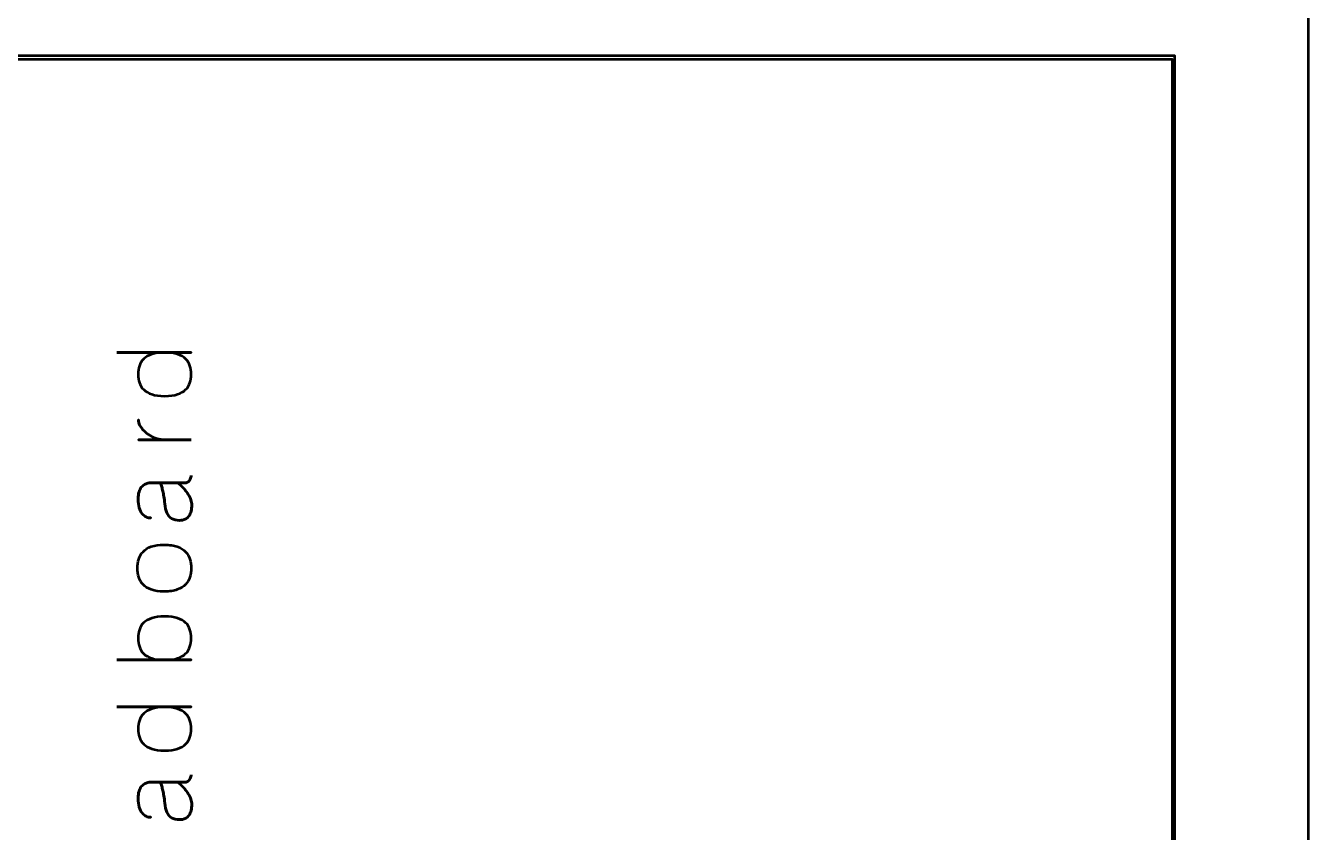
# Model space of a CAD drawing. Header units: centimetres. Extents: x -21 to 0, y -29.7 to 0.
# Drawn here: x -5.28 to 0, y -26.3 to -22.98 of the extents above; entities that cross this region are included whole.
import ezdxf

# ---------------------------------------------------------------- set-up
doc = ezdxf.new("R2010")
doc.units = ezdxf.units.CM
doc.header["$MEASUREMENT"] = 0
doc.layers.add('Layer 1', color=7, linetype='Continuous')

msp = doc.modelspace()

# ---------------------------------------------------------------- linework, layer by layer
at = {"layer": 'Layer 1', "color": 22, "lineweight": 53}
msp.add_open_spline([(-21.00002, -29.19996), (-21.00002, -29.19996), (-21.00002, -0.49992), (-21.00002, -0.49992), (-21.00002, -0.49992), (-21.00002, -0.22295), (-20.77693, 0.00004), (-20.49993, 0.00004), (-20.49993, 0.00004), (-20.49993, 0.00004), (-0.50008, 0.00004), (-0.50008, 0.00004), (-0.50008, 0.00004), (-0.22294, 0.00004), (0.00002, -0.22295), (0.00002, -0.49992), (0.00002, -0.49992), (0.00002, -0.49992), (0.00002, -29.19996), (0.00002, -29.19996), (0.00002, -29.19996), (0.00002, -29.47696), (-0.22294, -29.70005), (-0.50008, -29.70005), (-0.50008, -29.70005), (-0.50008, -29.70005), (-20.49993, -29.70005), (-20.49993, -29.70005), (-20.49993, -29.70005), (-20.77693, -29.70005), (-21.00002, -29.47696), (-21.00002, -29.19996)], degree=3, knots=[0, 0, 0, 0, 0.125, 0.125, 0.125, 0.125, 0.25, 0.25, 0.25, 0.25, 0.375, 0.375, 0.375, 0.375, 0.5, 0.5, 0.5, 0.5, 0.625, 0.625, 0.625, 0.625, 0.75, 0.75, 0.75, 0.75, 0.875, 0.875, 0.875, 0.875, 1, 1, 1, 1], dxfattribs=at)
at = {"layer": 'Layer 1', "color": 114, "lineweight": 53}
msp.add_open_spline([(-0.55013, -28.40002), (-0.55013, -28.40002), (-9.85003, -28.40002), (-9.85003, -28.40002), (-9.85003, -28.40002), (-10.12703, -28.40002), (-10.35013, -28.17693), (-10.35013, -27.89993), (-10.35013, -27.89993), (-10.35013, -27.89993), (-10.35013, -23.60007), (-10.35013, -23.60007), (-10.35013, -23.60007), (-10.35013, -23.32293), (-10.12703, -23.09997), (-9.85003, -23.09997), (-9.85003, -23.09997), (-9.85003, -23.09997), (-0.55013, -23.09997), (-0.55013, -23.09997), (-0.55013, -23.09997), (-0.54978, -24.86664), (-0.54978, -26.63334), (-0.55013, -28.40002)], degree=3, knots=[0, 0, 0, 0, 0.1666667, 0.1666667, 0.1666667, 0.1666667, 0.3333333, 0.3333333, 0.3333333, 0.3333333, 0.5, 0.5, 0.5, 0.5, 0.6666667, 0.6666667, 0.6666667, 0.6666667, 0.8333333, 0.8333333, 0.8333333, 0.8333333, 1, 1, 1, 1], dxfattribs=at)
at = {"layer": 'Layer 1', "color": 30, "lineweight": 53}
for points, knots in [([(-8.94108, -28.38513), (-8.94108, -28.38513), (-8.94108, -23.11485), (-8.94108, -23.11485), (-8.94108, -23.11485), (-8.94108, -23.11485), (-0.55908, -23.11485), (-0.55908, -23.11485), (-0.55908, -23.11485), (-0.55908, -23.11485), (-0.55908, -28.38513), (-0.55908, -28.38513), (-0.55908, -28.38513), (-0.55908, -28.38513), (-8.94108, -28.38513), (-8.94108, -28.38513)], [0, 0, 0, 0, 0.25, 0.25, 0.25, 0.25, 0.5, 0.5, 0.5, 0.5, 0.75, 0.75, 0.75, 0.75, 1, 1, 1, 1]), ([(-4.90424, -24.32147), (-4.90424, -24.32147), (-4.59817, -24.32147), (-4.59817, -24.32147), (-4.59817, -24.32147), (-4.59817, -24.32147), (-4.90424, -24.32147), (-4.90424, -24.32147)], [0, 0, 0, 0, 0.5, 0.5, 0.5, 0.5, 1, 1, 1, 1]), ([(-4.81661, -24.41164), (-4.81668, -24.39929), (-4.81499, -24.38772), (-4.81146, -24.37692), (-4.81146, -24.37692), (-4.80793, -24.36613), (-4.802, -24.3566), (-4.79375, -24.34835), (-4.79375, -24.34835), (-4.78549, -24.34009), (-4.77428, -24.33367), (-4.76016, -24.32902), (-4.76016, -24.32902), (-4.74605, -24.32436), (-4.72849, -24.32196), (-4.70739, -24.32189), (-4.70739, -24.32189), (-4.68629, -24.32196), (-4.66873, -24.32436), (-4.65461, -24.32902), (-4.65461, -24.32902), (-4.6405, -24.33367), (-4.62928, -24.34009), (-4.62103, -24.34835), (-4.62103, -24.34835), (-4.61277, -24.3566), (-4.60685, -24.36613), (-4.60332, -24.37692), (-4.60332, -24.37692), (-4.59979, -24.38772), (-4.5981, -24.39929), (-4.59817, -24.41164), (-4.59817, -24.41164), (-4.5981, -24.42398), (-4.59979, -24.43556), (-4.60332, -24.44628), (-4.60332, -24.44628), (-4.60685, -24.45708), (-4.61277, -24.46653), (-4.62103, -24.47471), (-4.62103, -24.47471), (-4.62928, -24.4829), (-4.6405, -24.48932), (-4.65461, -24.4939), (-4.65461, -24.4939), (-4.66873, -24.49856), (-4.68629, -24.50089), (-4.70739, -24.50096), (-4.70739, -24.50096), (-4.72849, -24.50089), (-4.74605, -24.49856), (-4.76016, -24.4939), (-4.76016, -24.4939), (-4.77428, -24.48932), (-4.78549, -24.4829), (-4.79375, -24.47471), (-4.79375, -24.47471), (-4.802, -24.46653), (-4.80793, -24.45708), (-4.81146, -24.44628), (-4.81146, -24.44628), (-4.81499, -24.43556), (-4.81668, -24.42398), (-4.81661, -24.41164)], [0, 0, 0, 0, 0.0625, 0.0625, 0.0625, 0.0625, 0.125, 0.125, 0.125, 0.125, 0.1875, 0.1875, 0.1875, 0.1875, 0.25, 0.25, 0.25, 0.25, 0.3125, 0.3125, 0.3125, 0.3125, 0.375, 0.375, 0.375, 0.375, 0.4375, 0.4375, 0.4375, 0.4375, 0.5, 0.5, 0.5, 0.5, 0.5625, 0.5625, 0.5625, 0.5625, 0.625, 0.625, 0.625, 0.625, 0.6875, 0.6875, 0.6875, 0.6875, 0.75, 0.75, 0.75, 0.75, 0.8125, 0.8125, 0.8125, 0.8125, 0.875, 0.875, 0.875, 0.875, 0.9375, 0.9375, 0.9375, 0.9375, 1, 1, 1, 1]), ([(-4.81661, -24.41164), (-4.81668, -24.39929), (-4.81499, -24.38772), (-4.81146, -24.37692), (-4.81146, -24.37692), (-4.80793, -24.36613), (-4.802, -24.3566), (-4.79375, -24.34835), (-4.79375, -24.34835), (-4.78549, -24.34009), (-4.77428, -24.33367), (-4.76016, -24.32902), (-4.76016, -24.32902), (-4.74605, -24.32436), (-4.72849, -24.32196), (-4.70739, -24.32189), (-4.70739, -24.32189), (-4.68629, -24.32196), (-4.66873, -24.32436), (-4.65461, -24.32902), (-4.65461, -24.32902), (-4.6405, -24.33367), (-4.62928, -24.34009), (-4.62103, -24.34835), (-4.62103, -24.34835), (-4.61277, -24.3566), (-4.60685, -24.36613), (-4.60332, -24.37692), (-4.60332, -24.37692), (-4.59979, -24.38772), (-4.5981, -24.39929), (-4.59817, -24.41164), (-4.59817, -24.41164), (-4.5981, -24.42398), (-4.59979, -24.43556), (-4.60332, -24.44628), (-4.60332, -24.44628), (-4.60685, -24.45708), (-4.61277, -24.46653), (-4.62103, -24.47471), (-4.62103, -24.47471), (-4.62928, -24.4829), (-4.6405, -24.48932), (-4.65461, -24.4939), (-4.65461, -24.4939), (-4.66873, -24.49856), (-4.68629, -24.50089), (-4.70739, -24.50096), (-4.70739, -24.50096), (-4.72849, -24.50089), (-4.74605, -24.49856), (-4.76016, -24.4939), (-4.76016, -24.4939), (-4.77428, -24.48932), (-4.78549, -24.4829), (-4.79375, -24.47471), (-4.79375, -24.47471), (-4.802, -24.46653), (-4.80793, -24.45708), (-4.81146, -24.44628), (-4.81146, -24.44628), (-4.81499, -24.43556), (-4.81668, -24.42398), (-4.81661, -24.41164)], [0, 0, 0, 0, 0.0625, 0.0625, 0.0625, 0.0625, 0.125, 0.125, 0.125, 0.125, 0.1875, 0.1875, 0.1875, 0.1875, 0.25, 0.25, 0.25, 0.25, 0.3125, 0.3125, 0.3125, 0.3125, 0.375, 0.375, 0.375, 0.375, 0.4375, 0.4375, 0.4375, 0.4375, 0.5, 0.5, 0.5, 0.5, 0.5625, 0.5625, 0.5625, 0.5625, 0.625, 0.625, 0.625, 0.625, 0.6875, 0.6875, 0.6875, 0.6875, 0.75, 0.75, 0.75, 0.75, 0.8125, 0.8125, 0.8125, 0.8125, 0.875, 0.875, 0.875, 0.875, 0.9375, 0.9375, 0.9375, 0.9375, 1, 1, 1, 1]), ([(-4.70908, -24.6813), (-4.71889, -24.68151), (-4.72884, -24.68003), (-4.73886, -24.67693), (-4.73886, -24.67693), (-4.74888, -24.67382), (-4.75847, -24.66952), (-4.76764, -24.66401), (-4.76764, -24.66401), (-4.77682, -24.65844), (-4.78493, -24.65209), (-4.79213, -24.64489), (-4.79213, -24.64489), (-4.79932, -24.63777), (-4.80497, -24.63015), (-4.80913, -24.62218), (-4.80913, -24.62218), (-4.81329, -24.6142), (-4.81534, -24.6063), (-4.81534, -24.59833), (-4.81534, -24.59833), (-4.81534, -24.6063), (-4.81329, -24.6142), (-4.80913, -24.62218), (-4.80913, -24.62218), (-4.80497, -24.63015), (-4.79932, -24.63777), (-4.79213, -24.64489), (-4.79213, -24.64489), (-4.78493, -24.65209), (-4.77682, -24.65844), (-4.76764, -24.66401), (-4.76764, -24.66401), (-4.75847, -24.66952), (-4.74888, -24.67382), (-4.73886, -24.67693), (-4.73886, -24.67693), (-4.72884, -24.68003), (-4.71889, -24.68151), (-4.70908, -24.6813)], [0, 0, 0, 0, 0.1, 0.1, 0.1, 0.1, 0.2, 0.2, 0.2, 0.2, 0.3, 0.3, 0.3, 0.3, 0.4, 0.4, 0.4, 0.4, 0.5, 0.5, 0.5, 0.5, 0.6, 0.6, 0.6, 0.6, 0.7, 0.7, 0.7, 0.7, 0.8, 0.8, 0.8, 0.8, 0.9, 0.9, 0.9, 0.9, 1, 1, 1, 1]), ([(-4.59817, -24.6813), (-4.59817, -24.6813), (-4.81534, -24.6813), (-4.81534, -24.6813), (-4.81534, -24.6813), (-4.81534, -24.6813), (-4.59817, -24.6813), (-4.59817, -24.6813)], [0, 0, 0, 0, 0.5, 0.5, 0.5, 0.5, 1, 1, 1, 1]), ([(-4.59817, -24.82862), (-4.59817, -24.82869), (-4.59831, -24.82975), (-4.59859, -24.83173), (-4.59859, -24.83173), (-4.59888, -24.83377), (-4.59958, -24.83624), (-4.60057, -24.83921), (-4.60057, -24.83921), (-4.60156, -24.84217), (-4.60304, -24.84513), (-4.60501, -24.84809), (-4.60501, -24.84809), (-4.60706, -24.85106), (-4.60974, -24.85353), (-4.61306, -24.85557), (-4.61306, -24.85557), (-4.61644, -24.85755), (-4.62061, -24.85861), (-4.62569, -24.85868), (-4.62569, -24.85868), (-4.62569, -24.85868), (-4.76496, -24.85868), (-4.76496, -24.85868), (-4.76496, -24.85868), (-4.76856, -24.85861), (-4.77265, -24.8591), (-4.77717, -24.86009), (-4.77717, -24.86009), (-4.78168, -24.86101), (-4.7862, -24.86284), (-4.79086, -24.86545), (-4.79086, -24.86545), (-4.79544, -24.86806), (-4.79968, -24.87187), (-4.80356, -24.87681), (-4.80356, -24.87681), (-4.80744, -24.88168), (-4.81054, -24.8881), (-4.81294, -24.89593), (-4.81294, -24.89593), (-4.81534, -24.90376), (-4.81654, -24.91336), (-4.81661, -24.92472), (-4.81661, -24.92472), (-4.81654, -24.93897), (-4.81506, -24.95111), (-4.81216, -24.96105), (-4.81216, -24.96105), (-4.80927, -24.97107), (-4.80532, -24.97912), (-4.80038, -24.98532), (-4.80038, -24.98532), (-4.79537, -24.99146), (-4.7898, -24.99598), (-4.78359, -24.9988), (-4.78359, -24.9988), (-4.77731, -25.00169), (-4.77082, -25.0031), (-4.76412, -25.00303), (-4.76412, -25.00303), (-4.77082, -25.0031), (-4.77731, -25.00169), (-4.78359, -24.9988), (-4.78359, -24.9988), (-4.7898, -24.99598), (-4.79537, -24.99146), (-4.80038, -24.98532), (-4.80038, -24.98532), (-4.80532, -24.97912), (-4.80927, -24.97107), (-4.81216, -24.96105), (-4.81216, -24.96105), (-4.81506, -24.95111), (-4.81654, -24.93897), (-4.81661, -24.92472), (-4.81661, -24.92472), (-4.81654, -24.91336), (-4.81534, -24.90376), (-4.81294, -24.89593), (-4.81294, -24.89593), (-4.81054, -24.8881), (-4.80744, -24.88168), (-4.80356, -24.87681), (-4.80356, -24.87681), (-4.79968, -24.87187), (-4.79544, -24.86806), (-4.79086, -24.86545), (-4.79086, -24.86545), (-4.7862, -24.86284), (-4.78168, -24.86101), (-4.77717, -24.86009), (-4.77717, -24.86009), (-4.77265, -24.8591), (-4.76856, -24.85861), (-4.76496, -24.85868), (-4.76496, -24.85868), (-4.76496, -24.85868), (-4.62569, -24.85868), (-4.62569, -24.85868), (-4.62569, -24.85868), (-4.62061, -24.85861), (-4.61644, -24.85755), (-4.61306, -24.85557), (-4.61306, -24.85557), (-4.60974, -24.85353), (-4.60706, -24.85106), (-4.60501, -24.84809), (-4.60501, -24.84809), (-4.60304, -24.84513), (-4.60156, -24.84217), (-4.60057, -24.83921), (-4.60057, -24.83921), (-4.59958, -24.83624), (-4.59888, -24.83377), (-4.59859, -24.83173), (-4.59859, -24.83173), (-4.59831, -24.82975), (-4.59817, -24.82869), (-4.59817, -24.82862)], [0, 0, 0, 0, 0.0333333, 0.0333333, 0.0333333, 0.0333333, 0.0666667, 0.0666667, 0.0666667, 0.0666667, 0.1, 0.1, 0.1, 0.1, 0.1333333, 0.1333333, 0.1333333, 0.1333333, 0.1666667, 0.1666667, 0.1666667, 0.1666667, 0.2, 0.2, 0.2, 0.2, 0.2333333, 0.2333333, 0.2333333, 0.2333333, 0.2666667, 0.2666667, 0.2666667, 0.2666667, 0.3, 0.3, 0.3, 0.3, 0.3333333, 0.3333333, 0.3333333, 0.3333333, 0.3666667, 0.3666667, 0.3666667, 0.3666667, 0.4, 0.4, 0.4, 0.4, 0.4333333, 0.4333333, 0.4333333, 0.4333333, 0.4666667, 0.4666667, 0.4666667, 0.4666667, 0.5, 0.5, 0.5, 0.5, 0.5333333, 0.5333333, 0.5333333, 0.5333333, 0.5666667, 0.5666667, 0.5666667, 0.5666667, 0.6, 0.6, 0.6, 0.6, 0.6333333, 0.6333333, 0.6333333, 0.6333333, 0.6666667, 0.6666667, 0.6666667, 0.6666667, 0.7, 0.7, 0.7, 0.7, 0.7333333, 0.7333333, 0.7333333, 0.7333333, 0.7666667, 0.7666667, 0.7666667, 0.7666667, 0.8, 0.8, 0.8, 0.8, 0.8333333, 0.8333333, 0.8333333, 0.8333333, 0.8666667, 0.8666667, 0.8666667, 0.8666667, 0.9, 0.9, 0.9, 0.9, 0.9333333, 0.9333333, 0.9333333, 0.9333333, 0.9666667, 0.9666667, 0.9666667, 0.9666667, 1, 1, 1, 1]), ([(-4.65363, -24.85868), (-4.64989, -24.86129), (-4.64551, -24.86496), (-4.6405, -24.86968), (-4.6405, -24.86968), (-4.63542, -24.87441), (-4.63027, -24.87992), (-4.62498, -24.88619), (-4.62498, -24.88619), (-4.61969, -24.89247), (-4.61475, -24.89918), (-4.61023, -24.9063), (-4.61023, -24.9063), (-4.60572, -24.91343), (-4.60212, -24.9207), (-4.59944, -24.9281), (-4.59944, -24.9281), (-4.59676, -24.93551), (-4.59549, -24.94271), (-4.59563, -24.94969), (-4.59563, -24.94969), (-4.59591, -24.95851), (-4.5969, -24.96677), (-4.59866, -24.97439), (-4.59866, -24.97439), (-4.6005, -24.98201), (-4.60325, -24.98864), (-4.60713, -24.99443), (-4.60713, -24.99443), (-4.61094, -25.00014), (-4.61609, -25.00466), (-4.62258, -25.00783), (-4.62258, -25.00783), (-4.62907, -25.01108), (-4.63719, -25.0127), (-4.64685, -25.01277), (-4.64685, -25.01277), (-4.65991, -25.01277), (-4.67063, -25.01016), (-4.67903, -25.00494), (-4.67903, -25.00494), (-4.68735, -24.99979), (-4.69377, -24.9921), (-4.69822, -24.98194), (-4.69822, -24.98194), (-4.70273, -24.97171), (-4.70563, -24.95915), (-4.70697, -24.94419), (-4.70697, -24.94419), (-4.70802, -24.93311), (-4.70922, -24.92345), (-4.71056, -24.91505), (-4.71056, -24.91505), (-4.7119, -24.90666), (-4.71332, -24.89925), (-4.7148, -24.89269), (-4.7148, -24.89269), (-4.71628, -24.88619), (-4.71783, -24.8802), (-4.71931, -24.87469), (-4.71931, -24.87469), (-4.72087, -24.86926), (-4.72242, -24.8639), (-4.7239, -24.85868), (-4.7239, -24.85868), (-4.72242, -24.8639), (-4.72087, -24.86926), (-4.71931, -24.87469), (-4.71931, -24.87469), (-4.71783, -24.8802), (-4.71628, -24.88619), (-4.7148, -24.89269), (-4.7148, -24.89269), (-4.71332, -24.89925), (-4.7119, -24.90666), (-4.71056, -24.91505), (-4.71056, -24.91505), (-4.70922, -24.92345), (-4.70802, -24.93311), (-4.70697, -24.94419), (-4.70697, -24.94419), (-4.70563, -24.95915), (-4.70273, -24.97171), (-4.69822, -24.98194), (-4.69822, -24.98194), (-4.69377, -24.9921), (-4.68735, -24.99979), (-4.67903, -25.00494), (-4.67903, -25.00494), (-4.67063, -25.01016), (-4.65991, -25.01277), (-4.64685, -25.01277), (-4.64685, -25.01277), (-4.63719, -25.0127), (-4.62907, -25.01108), (-4.62258, -25.00783), (-4.62258, -25.00783), (-4.61609, -25.00466), (-4.61094, -25.00014), (-4.60713, -24.99443), (-4.60713, -24.99443), (-4.60325, -24.98864), (-4.6005, -24.98201), (-4.59866, -24.97439), (-4.59866, -24.97439), (-4.5969, -24.96677), (-4.59591, -24.95851), (-4.59563, -24.94969), (-4.59563, -24.94969), (-4.59549, -24.94271), (-4.59676, -24.93551), (-4.59944, -24.9281), (-4.59944, -24.9281), (-4.60212, -24.9207), (-4.60572, -24.91343), (-4.61023, -24.9063), (-4.61023, -24.9063), (-4.61475, -24.89918), (-4.61969, -24.89247), (-4.62498, -24.88619), (-4.62498, -24.88619), (-4.63027, -24.87992), (-4.63542, -24.87441), (-4.6405, -24.86968), (-4.6405, -24.86968), (-4.64551, -24.86496), (-4.64989, -24.86129), (-4.65363, -24.85868)], [0, 0, 0, 0, 0.03125, 0.03125, 0.03125, 0.03125, 0.0625, 0.0625, 0.0625, 0.0625, 0.09375, 0.09375, 0.09375, 0.09375, 0.125, 0.125, 0.125, 0.125, 0.15625, 0.15625, 0.15625, 0.15625, 0.1875, 0.1875, 0.1875, 0.1875, 0.21875, 0.21875, 0.21875, 0.21875, 0.25, 0.25, 0.25, 0.25, 0.28125, 0.28125, 0.28125, 0.28125, 0.3125, 0.3125, 0.3125, 0.3125, 0.34375, 0.34375, 0.34375, 0.34375, 0.375, 0.375, 0.375, 0.375, 0.40625, 0.40625, 0.40625, 0.40625, 0.4375, 0.4375, 0.4375, 0.4375, 0.46875, 0.46875, 0.46875, 0.46875, 0.5, 0.5, 0.5, 0.5, 0.53125, 0.53125, 0.53125, 0.53125, 0.5625, 0.5625, 0.5625, 0.5625, 0.59375, 0.59375, 0.59375, 0.59375, 0.625, 0.625, 0.625, 0.625, 0.65625, 0.65625, 0.65625, 0.65625, 0.6875, 0.6875, 0.6875, 0.6875, 0.71875, 0.71875, 0.71875, 0.71875, 0.75, 0.75, 0.75, 0.75, 0.78125, 0.78125, 0.78125, 0.78125, 0.8125, 0.8125, 0.8125, 0.8125, 0.84375, 0.84375, 0.84375, 0.84375, 0.875, 0.875, 0.875, 0.875, 0.90625, 0.90625, 0.90625, 0.90625, 0.9375, 0.9375, 0.9375, 0.9375, 0.96875, 0.96875, 0.96875, 0.96875, 1, 1, 1, 1]), ([(-4.59817, -25.20961), (-4.5981, -25.19628), (-4.59979, -25.18386), (-4.60339, -25.17229), (-4.60339, -25.17229), (-4.60699, -25.16072), (-4.61299, -25.15049), (-4.62138, -25.14174), (-4.62138, -25.14174), (-4.62978, -25.13292), (-4.64114, -25.12608), (-4.65553, -25.12107), (-4.65553, -25.12107), (-4.66985, -25.11613), (-4.6877, -25.11359), (-4.70908, -25.11352), (-4.70908, -25.11352), (-4.73039, -25.11359), (-4.74817, -25.11613), (-4.76242, -25.12107), (-4.76242, -25.12107), (-4.77667, -25.12608), (-4.78803, -25.13292), (-4.79636, -25.14174), (-4.79636, -25.14174), (-4.80476, -25.15049), (-4.81075, -25.16072), (-4.81435, -25.17229), (-4.81435, -25.17229), (-4.81795, -25.18386), (-4.81964, -25.19628), (-4.81957, -25.20961), (-4.81957, -25.20961), (-4.81964, -25.22281), (-4.81795, -25.23523), (-4.81435, -25.2468), (-4.81435, -25.2468), (-4.81075, -25.25837), (-4.80476, -25.26853), (-4.79636, -25.27735), (-4.79636, -25.27735), (-4.78803, -25.28617), (-4.77667, -25.29308), (-4.76242, -25.29809), (-4.76242, -25.29809), (-4.74817, -25.3031), (-4.73039, -25.30564), (-4.70908, -25.30571), (-4.70908, -25.30571), (-4.6877, -25.30564), (-4.66985, -25.3031), (-4.65553, -25.29809), (-4.65553, -25.29809), (-4.64114, -25.29308), (-4.62978, -25.28617), (-4.62138, -25.27735), (-4.62138, -25.27735), (-4.61299, -25.26853), (-4.60699, -25.25837), (-4.60339, -25.2468), (-4.60339, -25.2468), (-4.59979, -25.23523), (-4.5981, -25.22281), (-4.59817, -25.20961)], [0, 0, 0, 0, 0.0625, 0.0625, 0.0625, 0.0625, 0.125, 0.125, 0.125, 0.125, 0.1875, 0.1875, 0.1875, 0.1875, 0.25, 0.25, 0.25, 0.25, 0.3125, 0.3125, 0.3125, 0.3125, 0.375, 0.375, 0.375, 0.375, 0.4375, 0.4375, 0.4375, 0.4375, 0.5, 0.5, 0.5, 0.5, 0.5625, 0.5625, 0.5625, 0.5625, 0.625, 0.625, 0.625, 0.625, 0.6875, 0.6875, 0.6875, 0.6875, 0.75, 0.75, 0.75, 0.75, 0.8125, 0.8125, 0.8125, 0.8125, 0.875, 0.875, 0.875, 0.875, 0.9375, 0.9375, 0.9375, 0.9375, 1, 1, 1, 1]), ([(-4.59817, -25.20961), (-4.5981, -25.19628), (-4.59979, -25.18386), (-4.60339, -25.17229), (-4.60339, -25.17229), (-4.60699, -25.16072), (-4.61299, -25.15049), (-4.62138, -25.14174), (-4.62138, -25.14174), (-4.62978, -25.13292), (-4.64114, -25.12608), (-4.65553, -25.12107), (-4.65553, -25.12107), (-4.66985, -25.11613), (-4.6877, -25.11359), (-4.70908, -25.11352), (-4.70908, -25.11352), (-4.73039, -25.11359), (-4.74817, -25.11613), (-4.76242, -25.12107), (-4.76242, -25.12107), (-4.77667, -25.12608), (-4.78803, -25.13292), (-4.79636, -25.14174), (-4.79636, -25.14174), (-4.80476, -25.15049), (-4.81075, -25.16072), (-4.81435, -25.17229), (-4.81435, -25.17229), (-4.81795, -25.18386), (-4.81964, -25.19628), (-4.81957, -25.20961), (-4.81957, -25.20961), (-4.81964, -25.22281), (-4.81795, -25.23523), (-4.81435, -25.2468), (-4.81435, -25.2468), (-4.81075, -25.25837), (-4.80476, -25.26853), (-4.79636, -25.27735), (-4.79636, -25.27735), (-4.78803, -25.28617), (-4.77667, -25.29308), (-4.76242, -25.29809), (-4.76242, -25.29809), (-4.74817, -25.3031), (-4.73039, -25.30564), (-4.70908, -25.30571), (-4.70908, -25.30571), (-4.6877, -25.30564), (-4.66985, -25.3031), (-4.65553, -25.29809), (-4.65553, -25.29809), (-4.64114, -25.29308), (-4.62978, -25.28617), (-4.62138, -25.27735), (-4.62138, -25.27735), (-4.61299, -25.26853), (-4.60699, -25.25837), (-4.60339, -25.2468), (-4.60339, -25.2468), (-4.59979, -25.23523), (-4.5981, -25.22281), (-4.59817, -25.20961)], [0, 0, 0, 0, 0.0625, 0.0625, 0.0625, 0.0625, 0.125, 0.125, 0.125, 0.125, 0.1875, 0.1875, 0.1875, 0.1875, 0.25, 0.25, 0.25, 0.25, 0.3125, 0.3125, 0.3125, 0.3125, 0.375, 0.375, 0.375, 0.375, 0.4375, 0.4375, 0.4375, 0.4375, 0.5, 0.5, 0.5, 0.5, 0.5625, 0.5625, 0.5625, 0.5625, 0.625, 0.625, 0.625, 0.625, 0.6875, 0.6875, 0.6875, 0.6875, 0.75, 0.75, 0.75, 0.75, 0.8125, 0.8125, 0.8125, 0.8125, 0.875, 0.875, 0.875, 0.875, 0.9375, 0.9375, 0.9375, 0.9375, 1, 1, 1, 1]), ([(-4.81661, -25.4979), (-4.81668, -25.48542), (-4.81499, -25.47377), (-4.81153, -25.46298), (-4.81153, -25.46298), (-4.808, -25.45219), (-4.80214, -25.44266), (-4.79389, -25.43448), (-4.79389, -25.43448), (-4.78563, -25.42622), (-4.77449, -25.41987), (-4.76038, -25.41521), (-4.76038, -25.41521), (-4.74619, -25.41056), (-4.72856, -25.40823), (-4.70739, -25.40816), (-4.70739, -25.40816), (-4.68629, -25.40823), (-4.66873, -25.41056), (-4.65461, -25.41521), (-4.65461, -25.41521), (-4.6405, -25.41987), (-4.62928, -25.42622), (-4.62103, -25.43448), (-4.62103, -25.43448), (-4.61277, -25.44266), (-4.60685, -25.45219), (-4.60332, -25.46298), (-4.60332, -25.46298), (-4.59979, -25.47377), (-4.5981, -25.48542), (-4.59817, -25.4979), (-4.59817, -25.4979), (-4.5981, -25.51039), (-4.59979, -25.52203), (-4.60332, -25.53283), (-4.60332, -25.53283), (-4.60685, -25.54362), (-4.61277, -25.55315), (-4.62103, -25.56133), (-4.62103, -25.56133), (-4.62928, -25.56959), (-4.6405, -25.57594), (-4.65461, -25.5806), (-4.65461, -25.5806), (-4.66873, -25.58525), (-4.68629, -25.58758), (-4.70739, -25.58765), (-4.70739, -25.58765), (-4.72856, -25.58758), (-4.74619, -25.58525), (-4.76038, -25.5806), (-4.76038, -25.5806), (-4.77449, -25.57594), (-4.78563, -25.56959), (-4.79389, -25.56133), (-4.79389, -25.56133), (-4.80214, -25.55315), (-4.808, -25.54362), (-4.81153, -25.53283), (-4.81153, -25.53283), (-4.81499, -25.52203), (-4.81668, -25.51039), (-4.81661, -25.4979)], [0, 0, 0, 0, 0.0625, 0.0625, 0.0625, 0.0625, 0.125, 0.125, 0.125, 0.125, 0.1875, 0.1875, 0.1875, 0.1875, 0.25, 0.25, 0.25, 0.25, 0.3125, 0.3125, 0.3125, 0.3125, 0.375, 0.375, 0.375, 0.375, 0.4375, 0.4375, 0.4375, 0.4375, 0.5, 0.5, 0.5, 0.5, 0.5625, 0.5625, 0.5625, 0.5625, 0.625, 0.625, 0.625, 0.625, 0.6875, 0.6875, 0.6875, 0.6875, 0.75, 0.75, 0.75, 0.75, 0.8125, 0.8125, 0.8125, 0.8125, 0.875, 0.875, 0.875, 0.875, 0.9375, 0.9375, 0.9375, 0.9375, 1, 1, 1, 1]), ([(-4.81661, -25.4979), (-4.81668, -25.48542), (-4.81499, -25.47377), (-4.81153, -25.46298), (-4.81153, -25.46298), (-4.808, -25.45219), (-4.80214, -25.44266), (-4.79389, -25.43448), (-4.79389, -25.43448), (-4.78563, -25.42622), (-4.77449, -25.41987), (-4.76038, -25.41521), (-4.76038, -25.41521), (-4.74619, -25.41056), (-4.72856, -25.40823), (-4.70739, -25.40816), (-4.70739, -25.40816), (-4.68629, -25.40823), (-4.66873, -25.41056), (-4.65461, -25.41521), (-4.65461, -25.41521), (-4.6405, -25.41987), (-4.62928, -25.42622), (-4.62103, -25.43448), (-4.62103, -25.43448), (-4.61277, -25.44266), (-4.60685, -25.45219), (-4.60332, -25.46298), (-4.60332, -25.46298), (-4.59979, -25.47377), (-4.5981, -25.48542), (-4.59817, -25.4979), (-4.59817, -25.4979), (-4.5981, -25.51039), (-4.59979, -25.52203), (-4.60332, -25.53283), (-4.60332, -25.53283), (-4.60685, -25.54362), (-4.61277, -25.55315), (-4.62103, -25.56133), (-4.62103, -25.56133), (-4.62928, -25.56959), (-4.6405, -25.57594), (-4.65461, -25.5806), (-4.65461, -25.5806), (-4.66873, -25.58525), (-4.68629, -25.58758), (-4.70739, -25.58765), (-4.70739, -25.58765), (-4.72856, -25.58758), (-4.74619, -25.58525), (-4.76038, -25.5806), (-4.76038, -25.5806), (-4.77449, -25.57594), (-4.78563, -25.56959), (-4.79389, -25.56133), (-4.79389, -25.56133), (-4.80214, -25.55315), (-4.808, -25.54362), (-4.81153, -25.53283), (-4.81153, -25.53283), (-4.81499, -25.52203), (-4.81668, -25.51039), (-4.81661, -25.4979)], [0, 0, 0, 0, 0.0625, 0.0625, 0.0625, 0.0625, 0.125, 0.125, 0.125, 0.125, 0.1875, 0.1875, 0.1875, 0.1875, 0.25, 0.25, 0.25, 0.25, 0.3125, 0.3125, 0.3125, 0.3125, 0.375, 0.375, 0.375, 0.375, 0.4375, 0.4375, 0.4375, 0.4375, 0.5, 0.5, 0.5, 0.5, 0.5625, 0.5625, 0.5625, 0.5625, 0.625, 0.625, 0.625, 0.625, 0.6875, 0.6875, 0.6875, 0.6875, 0.75, 0.75, 0.75, 0.75, 0.8125, 0.8125, 0.8125, 0.8125, 0.875, 0.875, 0.875, 0.875, 0.9375, 0.9375, 0.9375, 0.9375, 1, 1, 1, 1]), ([(-4.90466, -25.58765), (-4.90466, -25.58765), (-4.59817, -25.58765), (-4.59817, -25.58765), (-4.59817, -25.58765), (-4.59817, -25.58765), (-4.90466, -25.58765), (-4.90466, -25.58765)], [0, 0, 0, 0, 0.5, 0.5, 0.5, 0.5, 1, 1, 1, 1]), ([(-4.90424, -25.78111), (-4.90424, -25.78111), (-4.59817, -25.78111), (-4.59817, -25.78111), (-4.59817, -25.78111), (-4.59817, -25.78111), (-4.90424, -25.78111), (-4.90424, -25.78111)], [0, 0, 0, 0, 0.5, 0.5, 0.5, 0.5, 1, 1, 1, 1]), ([(-4.81661, -25.87128), (-4.81668, -25.85893), (-4.81499, -25.84736), (-4.81146, -25.83656), (-4.81146, -25.83656), (-4.80793, -25.82577), (-4.802, -25.81624), (-4.79375, -25.80799), (-4.79375, -25.80799), (-4.78549, -25.79973), (-4.77428, -25.79331), (-4.76016, -25.78866), (-4.76016, -25.78866), (-4.74605, -25.784), (-4.72849, -25.7816), (-4.70739, -25.78153), (-4.70739, -25.78153), (-4.68629, -25.7816), (-4.66873, -25.784), (-4.65461, -25.78866), (-4.65461, -25.78866), (-4.6405, -25.79331), (-4.62928, -25.79973), (-4.62103, -25.80799), (-4.62103, -25.80799), (-4.61277, -25.81624), (-4.60685, -25.82577), (-4.60332, -25.83656), (-4.60332, -25.83656), (-4.59979, -25.84736), (-4.5981, -25.85893), (-4.59817, -25.87128), (-4.59817, -25.87128), (-4.5981, -25.88362), (-4.59979, -25.8952), (-4.60332, -25.90592), (-4.60332, -25.90592), (-4.60685, -25.91672), (-4.61277, -25.92617), (-4.62103, -25.93435), (-4.62103, -25.93435), (-4.62928, -25.94254), (-4.6405, -25.94896), (-4.65461, -25.95354), (-4.65461, -25.95354), (-4.66873, -25.9582), (-4.68629, -25.96053), (-4.70739, -25.9606), (-4.70739, -25.9606), (-4.72849, -25.96053), (-4.74605, -25.9582), (-4.76016, -25.95354), (-4.76016, -25.95354), (-4.77428, -25.94896), (-4.78549, -25.94254), (-4.79375, -25.93435), (-4.79375, -25.93435), (-4.802, -25.92617), (-4.80793, -25.91672), (-4.81146, -25.90592), (-4.81146, -25.90592), (-4.81499, -25.8952), (-4.81668, -25.88362), (-4.81661, -25.87128)], [0, 0, 0, 0, 0.0625, 0.0625, 0.0625, 0.0625, 0.125, 0.125, 0.125, 0.125, 0.1875, 0.1875, 0.1875, 0.1875, 0.25, 0.25, 0.25, 0.25, 0.3125, 0.3125, 0.3125, 0.3125, 0.375, 0.375, 0.375, 0.375, 0.4375, 0.4375, 0.4375, 0.4375, 0.5, 0.5, 0.5, 0.5, 0.5625, 0.5625, 0.5625, 0.5625, 0.625, 0.625, 0.625, 0.625, 0.6875, 0.6875, 0.6875, 0.6875, 0.75, 0.75, 0.75, 0.75, 0.8125, 0.8125, 0.8125, 0.8125, 0.875, 0.875, 0.875, 0.875, 0.9375, 0.9375, 0.9375, 0.9375, 1, 1, 1, 1]), ([(-4.81661, -25.87128), (-4.81668, -25.85893), (-4.81499, -25.84736), (-4.81146, -25.83656), (-4.81146, -25.83656), (-4.80793, -25.82577), (-4.802, -25.81624), (-4.79375, -25.80799), (-4.79375, -25.80799), (-4.78549, -25.79973), (-4.77428, -25.79331), (-4.76016, -25.78866), (-4.76016, -25.78866), (-4.74605, -25.784), (-4.72849, -25.7816), (-4.70739, -25.78153), (-4.70739, -25.78153), (-4.68629, -25.7816), (-4.66873, -25.784), (-4.65461, -25.78866), (-4.65461, -25.78866), (-4.6405, -25.79331), (-4.62928, -25.79973), (-4.62103, -25.80799), (-4.62103, -25.80799), (-4.61277, -25.81624), (-4.60685, -25.82577), (-4.60332, -25.83656), (-4.60332, -25.83656), (-4.59979, -25.84736), (-4.5981, -25.85893), (-4.59817, -25.87128), (-4.59817, -25.87128), (-4.5981, -25.88362), (-4.59979, -25.8952), (-4.60332, -25.90592), (-4.60332, -25.90592), (-4.60685, -25.91672), (-4.61277, -25.92617), (-4.62103, -25.93435), (-4.62103, -25.93435), (-4.62928, -25.94254), (-4.6405, -25.94896), (-4.65461, -25.95354), (-4.65461, -25.95354), (-4.66873, -25.9582), (-4.68629, -25.96053), (-4.70739, -25.9606), (-4.70739, -25.9606), (-4.72849, -25.96053), (-4.74605, -25.9582), (-4.76016, -25.95354), (-4.76016, -25.95354), (-4.77428, -25.94896), (-4.78549, -25.94254), (-4.79375, -25.93435), (-4.79375, -25.93435), (-4.802, -25.92617), (-4.80793, -25.91672), (-4.81146, -25.90592), (-4.81146, -25.90592), (-4.81499, -25.8952), (-4.81668, -25.88362), (-4.81661, -25.87128)], [0, 0, 0, 0, 0.0625, 0.0625, 0.0625, 0.0625, 0.125, 0.125, 0.125, 0.125, 0.1875, 0.1875, 0.1875, 0.1875, 0.25, 0.25, 0.25, 0.25, 0.3125, 0.3125, 0.3125, 0.3125, 0.375, 0.375, 0.375, 0.375, 0.4375, 0.4375, 0.4375, 0.4375, 0.5, 0.5, 0.5, 0.5, 0.5625, 0.5625, 0.5625, 0.5625, 0.625, 0.625, 0.625, 0.625, 0.6875, 0.6875, 0.6875, 0.6875, 0.75, 0.75, 0.75, 0.75, 0.8125, 0.8125, 0.8125, 0.8125, 0.875, 0.875, 0.875, 0.875, 0.9375, 0.9375, 0.9375, 0.9375, 1, 1, 1, 1]), ([(-4.59817, -26.06093), (-4.59817, -26.061), (-4.59831, -26.06206), (-4.59859, -26.06404), (-4.59859, -26.06404), (-4.59888, -26.06608), (-4.59958, -26.06855), (-4.60057, -26.07152), (-4.60057, -26.07152), (-4.60156, -26.07448), (-4.60304, -26.07744), (-4.60501, -26.0804), (-4.60501, -26.0804), (-4.60706, -26.08337), (-4.60974, -26.08584), (-4.61306, -26.08788), (-4.61306, -26.08788), (-4.61644, -26.08986), (-4.62061, -26.09092), (-4.62569, -26.09099), (-4.62569, -26.09099), (-4.62569, -26.09099), (-4.76496, -26.09099), (-4.76496, -26.09099), (-4.76496, -26.09099), (-4.76856, -26.09092), (-4.77265, -26.09141), (-4.77717, -26.0924), (-4.77717, -26.0924), (-4.78168, -26.09332), (-4.7862, -26.09515), (-4.79086, -26.09776), (-4.79086, -26.09776), (-4.79544, -26.10037), (-4.79968, -26.10418), (-4.80356, -26.10912), (-4.80356, -26.10912), (-4.80744, -26.11399), (-4.81054, -26.12041), (-4.81294, -26.12824), (-4.81294, -26.12824), (-4.81534, -26.13607), (-4.81654, -26.14567), (-4.81661, -26.15703), (-4.81661, -26.15703), (-4.81654, -26.17128), (-4.81506, -26.18342), (-4.81216, -26.19336), (-4.81216, -26.19336), (-4.80927, -26.20338), (-4.80532, -26.21143), (-4.80038, -26.21763), (-4.80038, -26.21763), (-4.79537, -26.22377), (-4.7898, -26.22829), (-4.78359, -26.23111), (-4.78359, -26.23111), (-4.77731, -26.234), (-4.77082, -26.23541), (-4.76412, -26.23534), (-4.76412, -26.23534), (-4.77082, -26.23541), (-4.77731, -26.234), (-4.78359, -26.23111), (-4.78359, -26.23111), (-4.7898, -26.22829), (-4.79537, -26.22377), (-4.80038, -26.21763), (-4.80038, -26.21763), (-4.80532, -26.21143), (-4.80927, -26.20338), (-4.81216, -26.19336), (-4.81216, -26.19336), (-4.81506, -26.18342), (-4.81654, -26.17128), (-4.81661, -26.15703), (-4.81661, -26.15703), (-4.81654, -26.14567), (-4.81534, -26.13607), (-4.81294, -26.12824), (-4.81294, -26.12824), (-4.81054, -26.12041), (-4.80744, -26.11399), (-4.80356, -26.10912), (-4.80356, -26.10912), (-4.79968, -26.10418), (-4.79544, -26.10037), (-4.79086, -26.09776), (-4.79086, -26.09776), (-4.7862, -26.09515), (-4.78168, -26.09332), (-4.77717, -26.0924), (-4.77717, -26.0924), (-4.77265, -26.09141), (-4.76856, -26.09092), (-4.76496, -26.09099), (-4.76496, -26.09099), (-4.76496, -26.09099), (-4.62569, -26.09099), (-4.62569, -26.09099), (-4.62569, -26.09099), (-4.62061, -26.09092), (-4.61644, -26.08986), (-4.61306, -26.08788), (-4.61306, -26.08788), (-4.60974, -26.08584), (-4.60706, -26.08337), (-4.60501, -26.0804), (-4.60501, -26.0804), (-4.60304, -26.07744), (-4.60156, -26.07448), (-4.60057, -26.07152), (-4.60057, -26.07152), (-4.59958, -26.06855), (-4.59888, -26.06608), (-4.59859, -26.06404), (-4.59859, -26.06404), (-4.59831, -26.06206), (-4.59817, -26.061), (-4.59817, -26.06093)], [0, 0, 0, 0, 0.0333333, 0.0333333, 0.0333333, 0.0333333, 0.0666667, 0.0666667, 0.0666667, 0.0666667, 0.1, 0.1, 0.1, 0.1, 0.1333333, 0.1333333, 0.1333333, 0.1333333, 0.1666667, 0.1666667, 0.1666667, 0.1666667, 0.2, 0.2, 0.2, 0.2, 0.2333333, 0.2333333, 0.2333333, 0.2333333, 0.2666667, 0.2666667, 0.2666667, 0.2666667, 0.3, 0.3, 0.3, 0.3, 0.3333333, 0.3333333, 0.3333333, 0.3333333, 0.3666667, 0.3666667, 0.3666667, 0.3666667, 0.4, 0.4, 0.4, 0.4, 0.4333333, 0.4333333, 0.4333333, 0.4333333, 0.4666667, 0.4666667, 0.4666667, 0.4666667, 0.5, 0.5, 0.5, 0.5, 0.5333333, 0.5333333, 0.5333333, 0.5333333, 0.5666667, 0.5666667, 0.5666667, 0.5666667, 0.6, 0.6, 0.6, 0.6, 0.6333333, 0.6333333, 0.6333333, 0.6333333, 0.6666667, 0.6666667, 0.6666667, 0.6666667, 0.7, 0.7, 0.7, 0.7, 0.7333333, 0.7333333, 0.7333333, 0.7333333, 0.7666667, 0.7666667, 0.7666667, 0.7666667, 0.8, 0.8, 0.8, 0.8, 0.8333333, 0.8333333, 0.8333333, 0.8333333, 0.8666667, 0.8666667, 0.8666667, 0.8666667, 0.9, 0.9, 0.9, 0.9, 0.9333333, 0.9333333, 0.9333333, 0.9333333, 0.9666667, 0.9666667, 0.9666667, 0.9666667, 1, 1, 1, 1]), ([(-4.65363, -26.09099), (-4.64989, -26.0936), (-4.64551, -26.09727), (-4.6405, -26.10199), (-4.6405, -26.10199), (-4.63542, -26.10672), (-4.63027, -26.11223), (-4.62498, -26.1185), (-4.62498, -26.1185), (-4.61969, -26.12478), (-4.61475, -26.13149), (-4.61023, -26.13861), (-4.61023, -26.13861), (-4.60572, -26.14574), (-4.60212, -26.15301), (-4.59944, -26.16041), (-4.59944, -26.16041), (-4.59676, -26.16782), (-4.59549, -26.17502), (-4.59563, -26.182), (-4.59563, -26.182), (-4.59591, -26.19082), (-4.5969, -26.19908), (-4.59866, -26.2067), (-4.59866, -26.2067), (-4.6005, -26.21432), (-4.60325, -26.22095), (-4.60713, -26.22674), (-4.60713, -26.22674), (-4.61094, -26.23245), (-4.61609, -26.23697), (-4.62258, -26.24014), (-4.62258, -26.24014), (-4.62907, -26.24339), (-4.63719, -26.24501), (-4.64685, -26.24508), (-4.64685, -26.24508), (-4.65991, -26.24508), (-4.67063, -26.24247), (-4.67903, -26.23725), (-4.67903, -26.23725), (-4.68735, -26.2321), (-4.69377, -26.22441), (-4.69822, -26.21425), (-4.69822, -26.21425), (-4.70273, -26.20402), (-4.70563, -26.19146), (-4.70697, -26.1765), (-4.70697, -26.1765), (-4.70802, -26.16542), (-4.70922, -26.15576), (-4.71056, -26.14736), (-4.71056, -26.14736), (-4.7119, -26.13897), (-4.71332, -26.13156), (-4.7148, -26.125), (-4.7148, -26.125), (-4.71628, -26.1185), (-4.71783, -26.11251), (-4.71931, -26.107), (-4.71931, -26.107), (-4.72087, -26.10157), (-4.72242, -26.09621), (-4.7239, -26.09099), (-4.7239, -26.09099), (-4.72242, -26.09621), (-4.72087, -26.10157), (-4.71931, -26.107), (-4.71931, -26.107), (-4.71783, -26.11251), (-4.71628, -26.1185), (-4.7148, -26.125), (-4.7148, -26.125), (-4.71332, -26.13156), (-4.7119, -26.13897), (-4.71056, -26.14736), (-4.71056, -26.14736), (-4.70922, -26.15576), (-4.70802, -26.16542), (-4.70697, -26.1765), (-4.70697, -26.1765), (-4.70563, -26.19146), (-4.70273, -26.20402), (-4.69822, -26.21425), (-4.69822, -26.21425), (-4.69377, -26.22441), (-4.68735, -26.2321), (-4.67903, -26.23725), (-4.67903, -26.23725), (-4.67063, -26.24247), (-4.65991, -26.24508), (-4.64685, -26.24508), (-4.64685, -26.24508), (-4.63719, -26.24501), (-4.62907, -26.24339), (-4.62258, -26.24014), (-4.62258, -26.24014), (-4.61609, -26.23697), (-4.61094, -26.23245), (-4.60713, -26.22674), (-4.60713, -26.22674), (-4.60325, -26.22095), (-4.6005, -26.21432), (-4.59866, -26.2067), (-4.59866, -26.2067), (-4.5969, -26.19908), (-4.59591, -26.19082), (-4.59563, -26.182), (-4.59563, -26.182), (-4.59549, -26.17502), (-4.59676, -26.16782), (-4.59944, -26.16041), (-4.59944, -26.16041), (-4.60212, -26.15301), (-4.60572, -26.14574), (-4.61023, -26.13861), (-4.61023, -26.13861), (-4.61475, -26.13149), (-4.61969, -26.12478), (-4.62498, -26.1185), (-4.62498, -26.1185), (-4.63027, -26.11223), (-4.63542, -26.10672), (-4.6405, -26.10199), (-4.6405, -26.10199), (-4.64551, -26.09727), (-4.64989, -26.0936), (-4.65363, -26.09099)], [0, 0, 0, 0, 0.03125, 0.03125, 0.03125, 0.03125, 0.0625, 0.0625, 0.0625, 0.0625, 0.09375, 0.09375, 0.09375, 0.09375, 0.125, 0.125, 0.125, 0.125, 0.15625, 0.15625, 0.15625, 0.15625, 0.1875, 0.1875, 0.1875, 0.1875, 0.21875, 0.21875, 0.21875, 0.21875, 0.25, 0.25, 0.25, 0.25, 0.28125, 0.28125, 0.28125, 0.28125, 0.3125, 0.3125, 0.3125, 0.3125, 0.34375, 0.34375, 0.34375, 0.34375, 0.375, 0.375, 0.375, 0.375, 0.40625, 0.40625, 0.40625, 0.40625, 0.4375, 0.4375, 0.4375, 0.4375, 0.46875, 0.46875, 0.46875, 0.46875, 0.5, 0.5, 0.5, 0.5, 0.53125, 0.53125, 0.53125, 0.53125, 0.5625, 0.5625, 0.5625, 0.5625, 0.59375, 0.59375, 0.59375, 0.59375, 0.625, 0.625, 0.625, 0.625, 0.65625, 0.65625, 0.65625, 0.65625, 0.6875, 0.6875, 0.6875, 0.6875, 0.71875, 0.71875, 0.71875, 0.71875, 0.75, 0.75, 0.75, 0.75, 0.78125, 0.78125, 0.78125, 0.78125, 0.8125, 0.8125, 0.8125, 0.8125, 0.84375, 0.84375, 0.84375, 0.84375, 0.875, 0.875, 0.875, 0.875, 0.90625, 0.90625, 0.90625, 0.90625, 0.9375, 0.9375, 0.9375, 0.9375, 0.96875, 0.96875, 0.96875, 0.96875, 1, 1, 1, 1])]:
    msp.add_open_spline(points, degree=3, knots=knots, dxfattribs=at)

doc.saveas('drawing.dxf')
